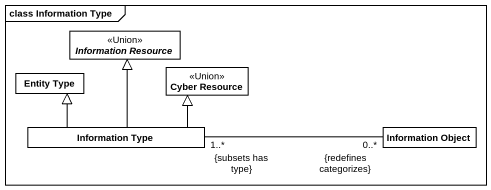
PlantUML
@startuml
mainframe class Information Type
hide circle
hide empty members
abstract class "Information Resource" as Information_Resource <<Union>>
class "Entity Type" as Entity_Type
class "Cyber Resource" as Cyber_Resource <<Union>>
class "Information Type" as Information_Type
class "Information Object" as Information_Object
Information_Type -up-|> Information_Resource
Information_Type -up-|> Entity_Type
Information_Type -up-|> Cyber_Resource
Information_Type "1..*\n{subsets has type}" -right- "0..*\n{redefines categorizes}" Information_Object
@enduml
